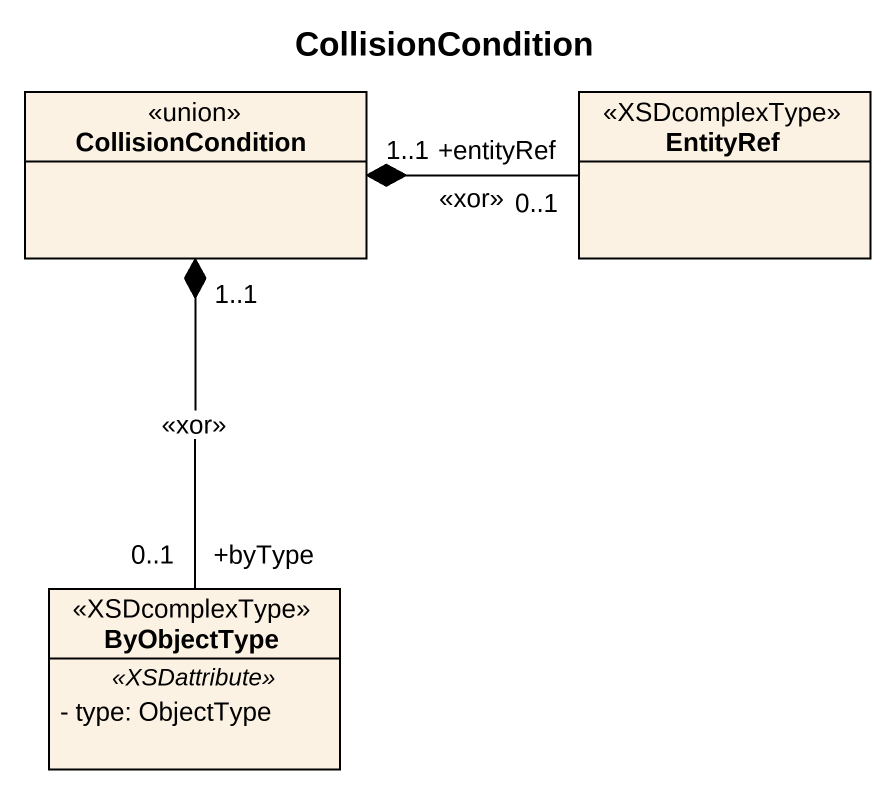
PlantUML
@startuml
title CollisionCondition
hide circle
hide empty members
skinparam classAttributeIconSize 0
class CollisionCondition <<union>>
class EntityRef <<XSDcomplexType>>
class ByObjectType <<XSDcomplexType>> {
  .. <<XSDattribute>> ..
  - type: ObjectType
}
CollisionCondition "1..1" *-right- "+entityRef\n0..1" EntityRef : <<xor>>
CollisionCondition "1..1" *-- "+byType\n0..1" ByObjectType : <<xor>>
@enduml
